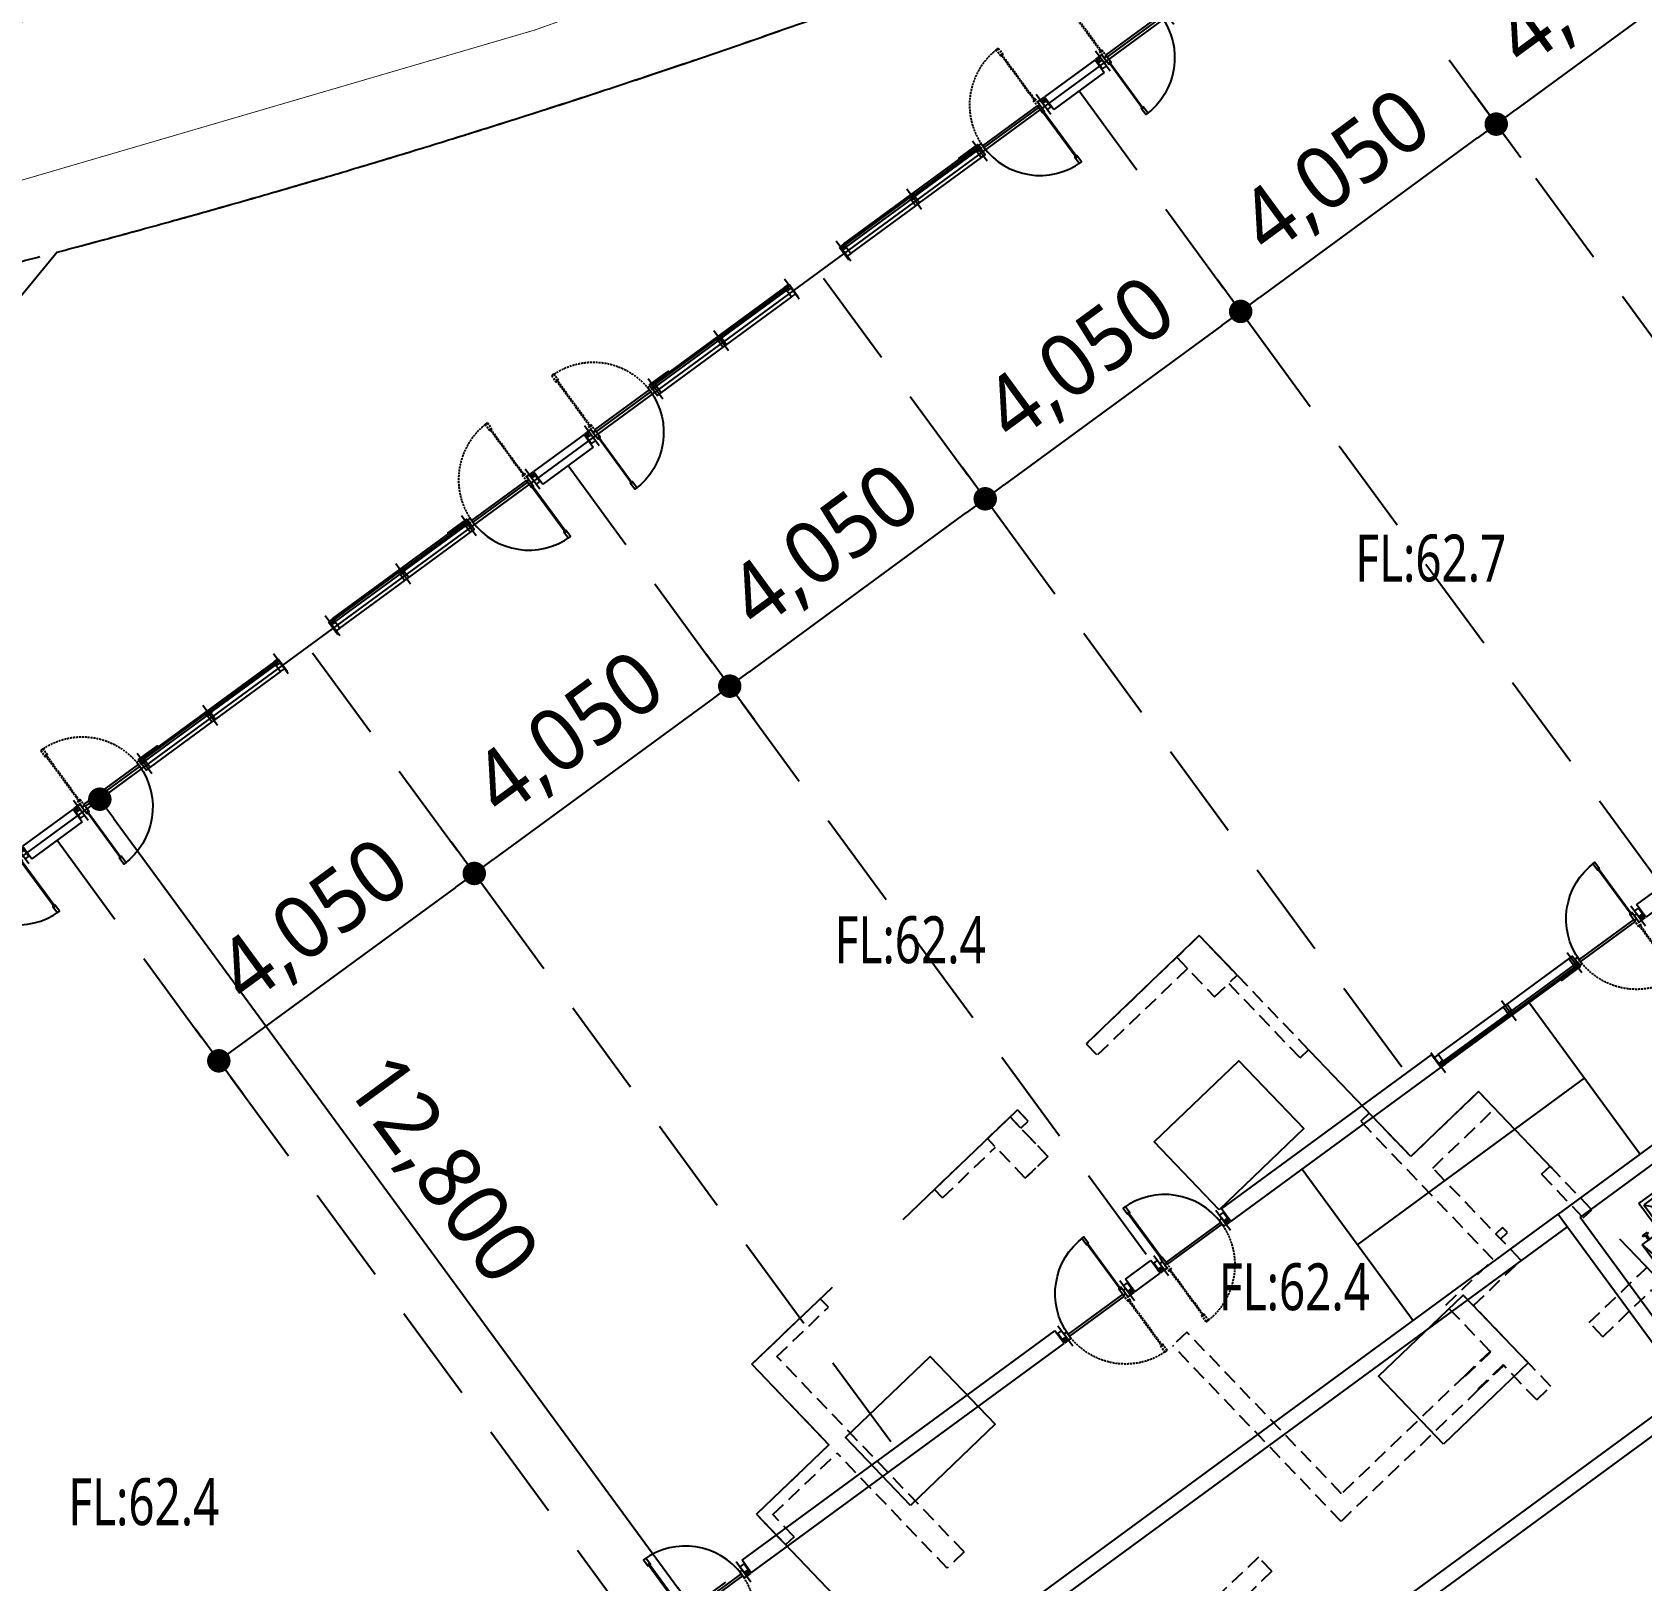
# Model space of a CAD drawing. Header units: millimetres. Extents: x 75184266 to 76346726, y -35850126 to -33679385.
# Drawn here: x 75302829 to 75323407, y -34883865 to -34864071 of the extents above; entities that cross this region are included whole.
import ezdxf
from ezdxf.xclip import XClip

# ---------------------------------------------------------------- set-up
doc = ezdxf.new("R2010")
doc.units = ezdxf.units.MM
doc.header["$LTSCALE"] = 50
doc.header["$MEASUREMENT"] = 0
doc.header["$XCLIPFRAME"] = 2
doc.header["$PDMODE"] = 1
doc.header["$PDSIZE"] = -3
for name, pattern in [('HIDDEN2', [0.1875, 0.125, -0.0625]), ('PHANTOM2', [1.25, 0.625, -0.125, 0.125, -0.125, 0.125, -0.125]), ('XR-1F-PLAN$0$CEN', [62, 60, -1, 0, -1]), ('XR-1F-PLAN$0$HIDDEN', [0.375, 0.25, -0.125]), ('XR-B1$0$XR-지하3층$0$HID1', [2.3, 1.5, -0.8]), ('XR-B1$0$XR-지하3층$0$PHANTOM2', [1.25, 0.625, -0.125, 0.125, -0.125, 0.125, -0.125]), ('XR-지하3층$0$-HID', [2.5, 1.5, -1]), ('XR-지하3층$0$ANYANG1', [11.5, 6, -1, 1, -1.5, 1, -1]), ('XR-지하3층$0$H', [1.3, 0.8, -0.5]), ('XR-지하3층$0$HID1', [2.3, 1.5, -0.8]), ('XR-지하3층$0$HIDDEN', [0.375, 0.25, -0.125]), ('XR-지하3층$0$PHANTOM2', [1.25, 0.625, -0.125, 0.125, -0.125, 0.125, -0.125])]:
    doc.linetypes.add(name, pattern=pattern)
doc.layers.get('0').update_dxf_attribs({"linetype": 'CONTINUOUS'})
doc.layers.get('Defpoints').update_dxf_attribs({"color": 51, "linetype": 'CONTINUOUS'})
for name, color, linetype in [('AA-MKXS', 3, 'CONTINUOUS'), ('XR-1F-PLAN$0$A-CEN02', 27, 'XR-1F-PLAN$0$CEN'), ('XR-1F-PLAN$0$A-DOR-FRAME', 7, 'CONTINUOUS'), ('XR-1F-PLAN$0$A-DOR-GL', 142, 'CONTINUOUS'), ('XR-1F-PLAN$0$A-DOR-HID', 9, 'XR-1F-PLAN$0$HIDDEN'), ('XR-1F-PLAN$0$A-DOR-TRACE', 8, 'CONTINUOUS'), ('XR-1F-PLAN$0$A-FRAME', 1, 'CONTINUOUS'), ('XR-1F-PLAN$0$A-HDCP7', 7, 'CONTINUOUS'), ('XR-1F-PLAN$0$A-WIN-ELE8', 8, 'CONTINUOUS'), ('XR-B1$0$00_블럭계획고', 7, 'CONTINUOUS'), ('XR-B1$0$XR-지하3층$0$-L-land1', 6, 'CONTINUOUS'), ('XR-지하3층$0$-L-land1', 6, 'CONTINUOUS'), ('XR-지하3층$0$CON', 2, 'CONTINUOUS'), ('XR-지하3층$0$DOOR', 7, 'CONTINUOUS'), ('XR-지하3층$0$ELEV', 9, 'CONTINUOUS'), ('XR-지하3층$0$HD', 7, 'CONTINUOUS'), ('XR-지하3층$0$가는선', 5, 'CONTINUOUS')]:
    doc.layers.add(name, color=color, linetype=linetype)
for name, color, linetype, plot in [('XR-B1$0$XR-지하3층$0$DEFPOINT', 142, 'CONTINUOUS', False), ('XR-지하3층$0$DEFPOINT', 142, 'CONTINUOUS', False), ('건축', 8, 'CONTINUOUS', False)]:
    doc.layers.add(name, color=color, linetype=linetype, plot=plot)
doc.styles.add('HY각헤드라인M', font='')
doc.styles.add('XR-B1$0$HY각헤드라인M', font='')
doc.styles.add('XR-지하3층$0$SIM', font='simplex.shx')
doc.styles.add('XR-지하3층$0$돋움', font='', dxfattribs={"width": 0.9})
doc.styles.add('XR-지하3층$0$맑은고딕', font='')
doc.styles.get('HY각헤드라인M').set_extended_font_data('Malgun Gothic')
doc.styles.get('XR-B1$0$HY각헤드라인M').set_extended_font_data('Malgun Gothic')
doc.styles.get('XR-지하3층$0$돋움').set_extended_font_data('Dotum')
doc.styles.get('XR-지하3층$0$맑은고딕').set_extended_font_data('Malgun Gothic')
doc.dimstyles.new('XR-지하3층$0$20110829_평면도_면적조정$0$std_style', dxfattribs={"dimscale": 400, "dimtxt": 3, "dimasz": 1, "dimexe": 1.5, "dimexo": 2, "dimgap": 1, "dimtad": 1, "dimtoh": 1, "dimdec": 0, "dimzin": 0, "dimdsep": 46, "dimtxsty": 'XR-지하3층$0$돋움', "dimblk": 'XR-지하3층$0$20110829_평면도_면적조정$0$01420DDOT01', "dimblk1": 'XR-지하3층$0$20110829_평면도_면적조정$0$01420DDOT01', "dimblk2": 'XR-지하3층$0$20110829_평면도_면적조정$0$01420DDOT01', "dimcen": 2.5, "dimdle": 8, "dimclrd": 256, "dimclre": 256, "dimclrt": 256, "dimadec": 0, "dimazin": 0, "dimtfac": 1, "dimtdec": 0, "dimtix": 1, "dimtmove": 2, "dimatfit": 3, "dimldrblk": 'XR-지하3층$0$20110829_평면도_면적조정$0$_ClosedBlank', "dimfxl": 1, "dimtolj": 1, "dimtzin": 0, "dimlwd": -1, "dimlwe": -1, "dimarcsym": 0})
doc.dimstyles.new('XR-지하3층$0$NDIM', dxfattribs={"dimtxt": 3, "dimasz": 1, "dimexe": 2, "dimexo": 5, "dimgap": 1, "dimtad": 1, "dimdec": 0, "dimrnd": 0.25, "dimdsep": 46, "dimlunit": 6, "dimtxsty": 'XR-지하3층$0$SIM', "dimblk": 'XR-지하3층$0$DIMDOT', "dimcen": 5, "dimclrd": 2, "dimclre": 2, "dimclrt": 6, "dimadec": 0, "dimazin": 0, "dimtfac": 1, "dimtdec": 0, "dimtix": 1, "dimtmove": 2, "dimatfit": 1, "dimldrblk": 'XR-지하3층$0$DIMDOT', "dimfxl": 1.5, "dimtolj": 1, "dimtzin": 0, "dimarcsym": 0})

# ---------------------------------------------------------------- blocks, each defined once
blk = doc.blocks.new('XR-지하3층$0$2P-Dr204')
at = {"color": 0}
for p, q in [((29, 50), (29, 955)), ((65, 50), (65, 956)), ((29, 50), (0, 50)), ((0, 50), (0, -50)), ((29, 14), (29, 50)), ((65, 50), (29, 50)), ((50, 14), (29, 14)), ((50, -50), (50, 14)), ((950, 14), (950, -50)), ((971, 14), (950, 14)), ((971, 14), (950, 14)), ((971, 50), (971, 14)), ((1000, 50), (971, 50)), ((1000, -50), (1000, 50)), ((50, -50), (0, -50)), ((1000, -50), (950, -50))]:
    blk.add_line(p, q, dxfattribs=at)
blk.add_arc((65, 50), 906, 0, 92.2294, dxfattribs=at)
blk = doc.blocks.new('XR-지하3층$0$A$C46F20F76')
at = {"layer": 'XR-지하3층$0$CON', "ltscale": 100}
for p, q in [((1951, -1431, 0), (-1049, -1431, 0)), ((-1049, -1431, 0), (-1049, -4431, 0)), ((-849, -1631, 0), (1751, -1631, 0)), ((-849, -1631, 0), (-849, -4231, 0)), ((1751, -1631, 0), (1751, -4231, 0)), ((-99, -4231, 0), (-849, -4231, 0)), ((-99, -4231, 0), (-849, -4231, 0)), ((-99, -4431, 0), (-99, -4231, 0)), ((1751, -4231, 0), (1101, -4231, 0)), ((1101, -4231, 0), (1101, -4431, 0)), ((-1049, -4431, 0), (-99, -4431, 0)), ((1101, -4431, 0), (1951, -4431, 0)), ((-1049, -7431, 0), (-1049, -13488, 0)), ((-1049, -7431, 0), (751, -7431, 0)), ((751, -7431, 0), (751, -7631, 0)), ((1751, -7431, 0), (1951, -7431, 0)), ((-849, -7631, 0), (-849, -13288, 0)), ((-849, -7631, 0), (751, -7631, 0)), ((-1049, -10688, 0), (-1049, -13288, 0)), ((-1049, -10688, 0), (-1049, -13288, 0)), ((-849, -13288, 0), (1751, -13288, 0)), ((-849, -13288, 0), (-849, -13288, 0)), ((-1049, -13488, 0), (1951, -13488, 0))]:
    blk.add_line(p, q, dxfattribs=at)
at = {"layer": 'XR-지하3층$0$CON'}
for p, q in [((1951, -4431, 0), (1951, -1431, 0)), ((-849, -4231, 0), (-99, -4231, 0)), ((-99, -4231, 0), (-849, -4231, 0)), ((-99, -4431, 0), (-99, -4231, 0)), ((1101, -4431, 0), (1101, -4231, 0)), ((-99, -4431, 0), (-1049, -4431, 0)), ((1751, -7431, 0), (1751, -13288, 0)), ((1951, -7431, 0), (1951, -13488, 0))]:
    blk.add_line(p, q, dxfattribs=at)
at = {"layer": 'XR-지하3층$0$ELEV', "color": 9}
for p, q in [((1, -2066, 0), (1001, -2066, 0)), ((1001, -2066, 0), (1001, -2286, 0)), ((1001, -2166, 0), (1074, -2166, 0)), ((1001, -2186, 0), (1001, -2166, 0)), ((1074, -2186, 0), (1001, -2186, 0)), ((1074, -2166, 0), (1074, -2136, 0)), ((1074, -2136, 0), (1089, -2136, 0)), ((1074, -2216, 0), (1074, -2186, 0)), ((1089, -2216, 0), (1074, -2216, 0)), ((1089, -2136, 0), (1089, -2216, 0)), ((-449, -4046, 0), (-449, -2346, 0)), ((-449, -2346, 0), (1451, -2346, 0)), ((1401, -2386, 0), (-399, -2386, 0)), ((-399, -2386, 0), (-399, -3986, 0)), ((1001, -2286, 0), (1, -2286, 0)), ((1401, -3986, 0), (1401, -2386, 0)), ((1451, -2346, 0), (1451, -4046, 0)), ((1480, -3051, 0), (1554, -3051, 0)), ((1480, -3071, 0), (1480, -3051, 0)), ((1554, -3071, 0), (1480, -3071, 0)), ((1554, -3051, 0), (1554, -3021, 0)), ((1554, -3021, 0), (1569, -3021, 0)), ((1554, -3101, 0), (1554, -3071, 0)), ((1569, -3021, 0), (1569, -3101, 0)), ((1569, -3101, 0), (1554, -3101, 0)), ((-399, -3986, 0), (51, -3986, 0)), ((51, -4046, 0), (21, -4046, 0)), ((36, -4086, 0), (36, -4051, 0)), ((36, -4051, 0), (966, -4051, 0)), ((966, -4086, 0), (36, -4086, 0)), ((51, -3986, 0), (51, -4046, 0)), ((951, -4046, 0), (951, -3986, 0)), ((951, -3986, 0), (1401, -3986, 0)), ((981, -4046, 0), (951, -4046, 0)), ((966, -4051, 0), (966, -4086, 0)), ((1451, -4046, 0), (1551, -4046, 0)), ((1551, -4046, 0), (1551, -4116, 0)), ((401, -4116, 0), (-549, -4116, 0)), ((401, -4141, 0), (-549, -4141, 0)), ((-549, -4196, 0), (-24, -4196, 0)), ((-19, -4196, 0), (51, -4196, 0)), ((-19, -4196, 0), (-19, -4236, 0)), ((36, -4186, 0), (36, -4151, 0)), ((36, -4151, 0), (966, -4151, 0)), ((966, -4186, 0), (36, -4186, 0)), ((1551, -4116, 0), (401, -4116, 0)), ((1551, -4141, 0), (401, -4141, 0)), ((1021, -4196, 0), (951, -4196, 0)), ((966, -4151, 0), (966, -4186, 0)), ((1021, -4196, 0), (1021, -4236, 0)), ((1026, -4196, 0), (1551, -4196, 0)), ((1101, -4236, 0), (1026, -4196, 0)), ((1551, -4196, 0), (1551, -4141, 0))]:
    blk.add_line(p, q, dxfattribs=at)
at = {"layer": 'XR-지하3층$0$ELEV', "color": 9, "elevation": 0}
blk.add_lwpolyline([(1026, -4196), (1551, -4196), (1551, -4141), (-549, -4141), (-549, -4196), (-24, -4196), (-99, -4236)], dxfattribs=at)
at = {"layer": 'XR-지하3층$0$HD', "ltscale": 10}
for p, q in [((336, -9244, 0), (-849, -9244, 0)), ((-256, -9244, 0), (-256, -12299, 0)), ((336, -9244, 0), (336, -11674, 0)), ((406, -11674, 0), (406, -9244, 0)), ((436, -9244, 0), (406, -9244, 0)), ((436, -9244, 0), (436, -11674, 0)), ((436, -9244, 0), (466, -9244, 0)), ((466, -9244, 0), (466, -11674, 0)), ((466, -9244, 0), (496, -9244, 0)), ((496, -11674, 0), (496, -9244, 0)), ((566, -9244, 0), (566, -11674, 0)), ((1751, -9244, 0), (566, -9244, 0)), ((1159, -9244, 0), (1159, -10594, 0)), ((-849, -9514, 0), (336, -9514, 0)), ((406, -9514, 0), (436, -9514, 0)), ((466, -9514, 0), (496, -9514, 0)), ((1751, -9514, 0), (566, -9514, 0)), ((-849, -9784, 0), (336, -9784, 0)), ((406, -9784, 0), (436, -9784, 0)), ((466, -9784, 0), (496, -9784, 0)), ((1751, -9784, 0), (566, -9784, 0)), ((-849, -10054, 0), (336, -10054, 0)), ((406, -10054, 0), (436, -10054, 0)), ((466, -10054, 0), (496, -10054, 0)), ((1751, -10054, 0), (566, -10054, 0)), ((-849, -10324, 0), (336, -10324, 0)), ((406, -10324, 0), (436, -10324, 0)), ((466, -10324, 0), (496, -10324, 0)), ((1751, -10324, 0), (566, -10324, 0)), ((-849, -10594, 0), (336, -10594, 0)), ((406, -10594, 0), (436, -10594, 0)), ((466, -10594, 0), (496, -10594, 0)), ((1751, -10594, 0), (566, -10594, 0)), ((-849, -10864, 0), (336, -10864, 0)), ((406, -10864, 0), (436, -10864, 0)), ((466, -10864, 0), (496, -10864, 0)), ((1751, -10864, 0), (566, -10864, 0)), ((-849, -11134, 0), (336, -11134, 0)), ((406, -11134, 0), (436, -11134, 0)), ((466, -11134, 0), (496, -11134, 0)), ((1751, -11134, 0), (566, -11134, 0)), ((1159, -11134, 0), (1159, -12299, 0)), ((-849, -11404, 0), (336, -11404, 0)), ((406, -11404, 0), (436, -11404, 0)), ((466, -11404, 0), (496, -11404, 0)), ((1751, -11404, 0), (566, -11404, 0)), ((-849, -11674, 0), (336, -11674, 0)), ((406, -11674, 0), (436, -11674, 0)), ((436, -11674, 0), (466, -11674, 0)), ((466, -11674, 0), (496, -11674, 0)), ((1751, -11674, 0), (566, -11674, 0)), ((-256, -12299, 0), (1159, -12299, 0))]:
    blk.add_line(p, q, dxfattribs=at)
at = {"layer": 'XR-지하3층$0$HD', "ltscale": 10, "elevation": 0}
blk.add_lwpolyline([(2101, -11255), (1208, -10883), (1163, -10935), (1154, -10794), (1109, -10845), (217, -10453)], dxfattribs=at)
for points in [[(1279, -10526), (1159, -10594), (1039, -10526), (1056, -10496), (1159, -10555), (1262, -10496)], [(1279, -11203), (1159, -11134), (1039, -11203), (1056, -11233), (1159, -11174), (1262, -11233)]]:
    blk.add_lwpolyline(points, close=True, dxfattribs=at)
at = {"layer": 'XR-지하3층$0$HD', "ltscale": 10}
for centre in [(-256, -9244, 0), (-256, -9244, 0), (1159, -9244, 0), (1159, -9244, 0)]:
    blk.add_circle(centre, 30, dxfattribs=at)
for centre, radius, start, end in [((451, -9244, 0), 115, 0.0001, 180.0001), ((451, -9244, 0), 45, 0.0001, 180.0001), ((451, -11674, 0), 115, 180.0001, 0.0001), ((451, -11674, 0), 45, 180.0001, 0.0001)]:
    blk.add_arc(centre, radius, start, end, dxfattribs=at)
at = {"layer": 'XR-지하3층$0$가는선', "ltscale": 5}
for p, q in [((1001, -2066, 0), (1, -2286, 0)), ((1, -2066, 0), (1001, -2286, 0)), ((1401, -2386, 0), (-399, -3986, 0)), ((-399, -2386, 0), (1401, -3986, 0))]:
    blk.add_line(p, q, dxfattribs=at)
at = {"layer": 'XR-지하3층$0$DOOR', "rotation": 180.0001595667696}
blk.add_blockref('XR-지하3층$0$2P-Dr204', (1751, -7481, 0), dxfattribs=at)
blk = doc.blocks.new('XR-지하3층$0$_Dot')
at = {"color": 0, "lineweight": -2}
blk.add_line((-0.5, 0), (-1, 0), dxfattribs=at)
at = {"color": 0, "const_width": 0.5}
blk.add_lwpolyline([(-0.25, 0, 1), (0.25, 0, 1)], format="xyb", close=True, dxfattribs=at)
blk = doc.blocks.new('*D134')
at = {"layer": 'Defpoints', "color": 0, "ltscale": 0.01, "transparency": 16777216}
for p in [(75304285, -34873442), (75311853, -34883765), (75311262, -34884198)]:
    blk.add_point(p, dxfattribs=at)
at = {"layer": '건축', "color": 0, "linetype": 'ByBlock', "lineweight": -2, "ltscale": 0.01}
blk.add_line((75304123, -34873561), (75303291, -34874171), dxfattribs=at)
at = {"layer": '건축', "color": 0, "lineweight": -2, "ltscale": 0.01}
for p, q in [((75303871, -34874117), (75311085, -34883956)), ((75311692, -34883883), (75310859, -34884494))]:
    blk.add_line(p, q, dxfattribs=at)
at = {"layer": '건축', "color": 0, "lineweight": -2, "ltscale": 0.01, "xscale": 300, "yscale": 300, "zscale": 300}
for p, rotation in [((75303694, -34873875), 126.2469333540815), ((75311262, -34884198), 306.2469333540815)]:
    blk.add_blockref('XR-지하3층$0$_Dot', p, dxfattribs=dict(at, rotation=rotation))
at = {"layer": '건축', "color": 6, "ltscale": 0.01, "insert": (75308029, -34878633), "char_height": 800, "attachment_point": 5, "rotation": 306.2469, "style": 'XR-지하3층$0$맑은고딕'}
blk.add_mtext('\\A1;12,800', dxfattribs=at)
blk = doc.blocks.new('XR-지하3층$0$DIMDOT')
blk.add_line((-2, 0), (2, 0))
at = {"color": 3}
for radius in [0.6, 0.28]:
    blk.add_circle((0, 0), radius, dxfattribs=at)
blk = doc.blocks.new('*D176')
at = {"layer": 'Defpoints', "color": 0, "ltscale": 0.01, "transparency": 16777216}
for p in [(75325245, -34863442), (75321546, -34865246), (75321979, -34865836)]:
    blk.add_point(p, dxfattribs=at)
at = {"layer": '건축', "color": 0, "linetype": 'ByBlock', "lineweight": -2, "ltscale": 0.01}
blk.add_line((75325127, -34863281), (75324516, -34862448), dxfattribs=at)
at = {"layer": '건축', "color": 0, "lineweight": -2, "ltscale": 0.01}
for p, q in [((75324570, -34863029), (75321788, -34865068)), ((75321860, -34865675), (75321250, -34864843))]:
    blk.add_line(p, q, dxfattribs=at)
at = {"layer": '건축', "color": 0, "lineweight": -2, "ltscale": 0.01, "xscale": 300, "yscale": 300, "zscale": 300}
for p, rotation in [((75324812, -34862851), 36.24693369294636), ((75321546, -34865246), 216.2469336929464)]:
    blk.add_blockref('XR-지하3층$0$_Dot', p, dxfattribs=dict(at, rotation=rotation))
at = {"layer": '건축', "color": 6, "ltscale": 0.01, "insert": (75322776, -34863500), "char_height": 800, "attachment_point": 5, "rotation": 36.2469, "style": 'XR-지하3층$0$맑은고딕'}
blk.add_mtext('\\A1;4,050', dxfattribs=at)
blk = doc.blocks.new('*D177')
at = {"layer": 'Defpoints', "color": 0, "ltscale": 0.01, "transparency": 16777216}
for p in [(75321979, -34865836), (75318279, -34867640), (75318712, -34868231)]:
    blk.add_point(p, dxfattribs=at)
at = {"layer": '건축', "color": 0, "linetype": 'ByBlock', "lineweight": -2, "ltscale": 0.01}
blk.add_line((75321860, -34865675), (75321250, -34864843), dxfattribs=at)
at = {"layer": '건축', "color": 0, "lineweight": -2, "ltscale": 0.01}
for p, q in [((75321304, -34865423), (75318521, -34867463)), ((75318594, -34868070), (75317984, -34867237))]:
    blk.add_line(p, q, dxfattribs=at)
at = {"layer": '건축', "color": 0, "lineweight": -2, "ltscale": 0.01, "xscale": 300, "yscale": 300, "zscale": 300}
for p, rotation in [((75321546, -34865246), 36.24693369294636), ((75318279, -34867640), 216.2469336929464)]:
    blk.add_blockref('XR-지하3층$0$_Dot', p, dxfattribs=dict(at, rotation=rotation))
at = {"layer": '건축', "color": 6, "ltscale": 0.01, "insert": (75319510, -34865894), "char_height": 800, "attachment_point": 5, "rotation": 36.2469, "style": 'XR-지하3층$0$맑은고딕'}
blk.add_mtext('\\A1;4,050', dxfattribs=at)
blk = doc.blocks.new('*D178')
at = {"layer": 'Defpoints', "color": 0, "ltscale": 0.01, "transparency": 16777216}
for p in [(75318712, -34868231), (75315013, -34870035), (75315446, -34870626)]:
    blk.add_point(p, dxfattribs=at)
at = {"layer": '건축', "color": 0, "linetype": 'ByBlock', "lineweight": -2, "ltscale": 0.01}
blk.add_line((75318594, -34868070), (75317984, -34867237), dxfattribs=at)
at = {"layer": '건축', "color": 0, "lineweight": -2, "ltscale": 0.01}
for p, q in [((75318037, -34867818), (75315255, -34869858)), ((75315328, -34870464), (75314718, -34869632))]:
    blk.add_line(p, q, dxfattribs=at)
at = {"layer": '건축', "color": 0, "lineweight": -2, "ltscale": 0.01, "xscale": 300, "yscale": 300, "zscale": 300}
for p, rotation in [((75318279, -34867640), 36.24693369294636), ((75315013, -34870035), 216.2469336929464)]:
    blk.add_blockref('XR-지하3층$0$_Dot', p, dxfattribs=dict(at, rotation=rotation))
at = {"layer": '건축', "color": 6, "ltscale": 0.01, "insert": (75316244, -34868289), "char_height": 800, "attachment_point": 5, "rotation": 36.2469, "style": 'XR-지하3층$0$맑은고딕'}
blk.add_mtext('\\A1;4,050', dxfattribs=at)
blk = doc.blocks.new('*D179')
at = {"layer": 'Defpoints', "color": 0, "ltscale": 0.01, "transparency": 16777216}
for p in [(75315446, -34870626), (75311747, -34872430), (75312180, -34873020)]:
    blk.add_point(p, dxfattribs=at)
at = {"layer": '건축', "color": 0, "linetype": 'ByBlock', "lineweight": -2, "ltscale": 0.01}
blk.add_line((75315328, -34870464), (75314718, -34869632), dxfattribs=at)
at = {"layer": '건축', "color": 0, "lineweight": -2, "ltscale": 0.01}
for p, q in [((75314771, -34870212), (75311989, -34872252)), ((75312062, -34872859), (75311451, -34872026))]:
    blk.add_line(p, q, dxfattribs=at)
at = {"layer": '건축', "color": 0, "lineweight": -2, "ltscale": 0.01, "xscale": 300, "yscale": 300, "zscale": 300}
for p, rotation in [((75315013, -34870035), 36.24693369294636), ((75311747, -34872430), 216.2469336929464)]:
    blk.add_blockref('XR-지하3층$0$_Dot', p, dxfattribs=dict(at, rotation=rotation))
at = {"layer": '건축', "color": 6, "ltscale": 0.01, "insert": (75312978, -34870684), "char_height": 800, "attachment_point": 5, "rotation": 36.2469, "style": 'XR-지하3층$0$맑은고딕'}
blk.add_mtext('\\A1;4,050', dxfattribs=at)
blk = doc.blocks.new('*D180')
at = {"layer": 'Defpoints', "color": 0, "ltscale": 0.01, "transparency": 16777216}
for p in [(75312180, -34873020), (75308481, -34874824), (75308914, -34875415)]:
    blk.add_point(p, dxfattribs=at)
at = {"layer": '건축', "color": 0, "linetype": 'ByBlock', "lineweight": -2, "ltscale": 0.01}
blk.add_line((75312062, -34872859), (75311451, -34872026), dxfattribs=at)
at = {"layer": '건축', "color": 0, "lineweight": -2, "ltscale": 0.01}
for p, q in [((75311505, -34872607), (75308723, -34874647)), ((75308796, -34875254), (75308185, -34874421))]:
    blk.add_line(p, q, dxfattribs=at)
at = {"layer": '건축', "color": 0, "lineweight": -2, "ltscale": 0.01, "xscale": 300, "yscale": 300, "zscale": 300}
for p, rotation in [((75311747, -34872430), 36.24693369294636), ((75308481, -34874824), 216.2469336929464)]:
    blk.add_blockref('XR-지하3층$0$_Dot', p, dxfattribs=dict(at, rotation=rotation))
at = {"layer": '건축', "color": 6, "ltscale": 0.01, "insert": (75309712, -34873078), "char_height": 800, "attachment_point": 5, "rotation": 36.2469, "style": 'XR-지하3층$0$맑은고딕'}
blk.add_mtext('\\A1;4,050', dxfattribs=at)
blk = doc.blocks.new('*D181')
at = {"layer": 'Defpoints', "color": 0, "ltscale": 0.01, "transparency": 16777216}
for p in [(75308914, -34875415), (75305215, -34877219), (75305648, -34877810)]:
    blk.add_point(p, dxfattribs=at)
at = {"layer": '건축', "color": 0, "linetype": 'ByBlock', "lineweight": -2, "ltscale": 0.01}
blk.add_line((75308796, -34875254), (75308185, -34874421), dxfattribs=at)
at = {"layer": '건축', "color": 0, "lineweight": -2, "ltscale": 0.01}
for p, q in [((75308239, -34875002), (75305456, -34877042)), ((75305529, -34877648), (75304919, -34876816))]:
    blk.add_line(p, q, dxfattribs=at)
at = {"layer": '건축', "color": 0, "lineweight": -2, "ltscale": 0.01, "xscale": 300, "yscale": 300, "zscale": 300}
for p, rotation in [((75308481, -34874824), 36.24693369294636), ((75305215, -34877219), 216.2469336929464)]:
    blk.add_blockref('XR-지하3층$0$_Dot', p, dxfattribs=dict(at, rotation=rotation))
at = {"layer": '건축', "color": 6, "ltscale": 0.01, "insert": (75306445, -34875473), "char_height": 800, "attachment_point": 5, "rotation": 36.2469, "style": 'XR-지하3층$0$맑은고딕'}
blk.add_mtext('\\A1;4,050', dxfattribs=at)
blk = doc.blocks.new('XR-1F-PLAN$0$A$C10B20476')
at = {"layer": 'Defpoints'}
for p, q in [((134, 35), (110, 35)), ((110, 35), (110, 0)), ((134, 35), (134, 0))]:
    blk.add_line(p, q, dxfattribs=at)
at = {"layer": 'XR-1F-PLAN$0$A-CEN02', "linetype": 'Continuous'}
blk.add_line((318, 80), (0, 80), dxfattribs=at)
at = {"layer": 'XR-1F-PLAN$0$A-FRAME'}
for p, q in [((144, 80), (110, 80)), ((110, 56), (144, 56)), ((110, 43), (144, 43)), ((144, 20), (134, 20))]:
    blk.add_line(p, q, dxfattribs=at)
for points in [[(88, 20), (88, 80)], [(110, 35), (110, 80)], [(122, 48), (144, 48), (144, 20), (238, 20), (238, 80), (144, 80), (144, 51), (122, 51), (122, 48)]]:
    blk.add_lwpolyline(points, dxfattribs=at)
blk = doc.blocks.new('XR-1F-PLAN$0$A$C491451C1')
at = {"layer": 'Defpoints'}
for p, q in [((15, 208), (-20, 208)), ((15, 184), (15, 208)), ((45, 208), (45, 184)), ((45, 208), (80, 208)), ((15, 184), (-20, 184)), ((45, 184), (80, 184))]:
    blk.add_line(p, q, dxfattribs=at)
at = {"layer": 'XR-1F-PLAN$0$A-CEN02', "linetype": 'Continuous'}
blk.add_line((30, 0), (30, 318), dxfattribs=at)
at = {"layer": 'XR-1F-PLAN$0$A-FRAME'}
for p, q in [((24, 208), (24, 174)), ((37, 208), (37, 174)), ((0, 174), (0, 184)), ((60, 174), (60, 184))]:
    blk.add_line(p, q, dxfattribs=at)
for points in [[(0, 230), (60, 230)], [(15, 208), (45, 208)], [(29, 196), (29, 174), (0, 174), (0, 80), (60, 80), (60, 174), (32, 174), (32, 196), (29, 196)]]:
    blk.add_lwpolyline(points, dxfattribs=at)
blk = doc.blocks.new('XR-1F-PLAN$0$A$C7F517DA1')
at = {"layer": 'XR-1F-PLAN$0$A-DOR-FRAME', "ltscale": 0.5, "elevation": 0}
for points in [[(50, 1675), (60, 1675), (60, 1690), (75, 1690), (75, 1675), (85, 1675), (85, 1775), (50, 1775)], [(50, 925), (10, 925), (10, 825), (50, 825)], [(990, 925), (950, 925), (950, 825), (990, 825)]]:
    blk.add_lwpolyline(points, close=True, dxfattribs=at)
blk.add_lwpolyline([(50, 875), (50, 975), (60, 975), (60, 960), (75, 960), (75, 975), (85, 975), (85, 875), (50, 875)], dxfattribs=at)
at = {"layer": 'XR-1F-PLAN$0$A-DOR-GL', "elevation": 0}
blk.add_lwpolyline([(62, 962), (72, 962), (72, 1687), (62, 1687)], close=True, dxfattribs=at)
at = {"layer": 'XR-1F-PLAN$0$A-DOR-HID', "ltscale": 2, "elevation": 0}
blk.add_lwpolyline([(50, 875), (50, 775), (60, 775), (60, 790), (75, 790), (75, 775), (85, 775), (85, 875), (50, 875)], dxfattribs=at)
for points in [[(62, 788), (72, 788), (72, 63), (62, 63)], [(50, 75), (60, 75), (60, 60), (75, 60), (75, 75), (85, 75), (85, -25), (50, -25)]]:
    blk.add_lwpolyline(points, close=True, dxfattribs=at)
at = {"layer": 'XR-1F-PLAN$0$A-DOR-HID', "ltscale": 2}
blk.add_arc((50, 875, 0), 900, 270, 0, dxfattribs=at)
at = {"layer": 'XR-1F-PLAN$0$A-DOR-TRACE'}
blk.add_arc((50, 875, 0), 900, 0, 90, dxfattribs=at)
at = {"layer": 'XR-1F-PLAN$0$A-WIN-ELE8'}
for p, q in [((85, 890, 0), (950, 890, 0)), ((85, 860, 0), (950, 860, 0))]:
    blk.add_line(p, q, dxfattribs=at)
blk = doc.blocks.new('Showwindow-8.1')
at = {"layer": 'AA-MKXS', "ltscale": 0.5}
for p, q in [((-3650, -150, 0), (-3650, 50, 0)), ((-400, -150), (-400, 50)), ((-400, 50), (400, 50, 0)), ((400, -150, 0), (400, 50, 0)), ((3650, -150, 0), (3650, 50, 0)), ((-410, -150, 0), (-410, -128, 0)), ((-400, -150), (400, -150, 0))]:
    blk.add_line(p, q, dxfattribs=at)
at = {"layer": 'XR-1F-PLAN$0$A-DOR-GL'}
for points in [[(-3595, -104), (-3595, -128), (-2535, -128), (-2535, -104)], [(-1495, -104), (-1495, -128), (-2505, -128), (-2505, -104)], [(1495, -104), (1495, -128), (2505, -128), (2505, -104)], [(3595, -104), (3595, -128), (2535, -128), (2535, -104)]]:
    blk.add_lwpolyline(points, close=True, dxfattribs=at)
at = {"layer": 'XR-1F-PLAN$0$A-FRAME'}
for p, q in [((-3640, -150, 0), (-3640, -128, 0)), ((-3580, -150, 0), (-3580, -128, 0)), ((-2550, -150, 0), (-2550, -128, 0)), ((-2490, -150, 0), (-2490, -128, 0)), ((-470, -150, 0), (-470, -128, 0)), ((410, -150, 0), (410, -128, 0)), ((470, -150, 0), (470, -128, 0)), ((2490, -150, 0), (2490, -128, 0)), ((2550, -150, 0), (2550, -128, 0)), ((3580, -150, 0), (3580, -128, 0)), ((3640, -150, 0), (3640, -128, 0))]:
    blk.add_line(p, q, dxfattribs=at)
at = {"layer": 'XR-1F-PLAN$0$A-HDCP7'}
for points in [[(-1750, -150), (-1450, -150), (-1450, -165), (-1750, -165)], [(1750, -150), (1450, -150), (1450, -165), (1750, -165)]]:
    blk.add_lwpolyline(points, close=True, dxfattribs=at)
at = {"layer": 'XR-1F-PLAN$0$A-WIN-ELE8'}
for p, q in [((-3580, 0, 0), (-2550, 0)), ((-3580, -150, 0), (-1510, -150)), ((-2490, 0), (-1510, 0)), ((2490, 0), (1510, 0)), ((3580, -150, 0), (1510, -150)), ((3580, 0, 0), (2550, 0))]:
    blk.add_line(p, q, dxfattribs=at)
at = {"layer": 'XR-1F-PLAN$0$A-DOR-FRAME', "ltscale": 600, "extrusion": (0, 0, -1), "zscale": -1}
blk.add_blockref('XR-1F-PLAN$0$A$C7F517DA1', (460, -975, 0), dxfattribs=at)
at = {"layer": 'XR-1F-PLAN$0$A-DOR-FRAME', "ltscale": 600, "extrusion": (0, 0, -1), "xscale": -1, "zscale": -1}
blk.add_blockref('XR-1F-PLAN$0$A$C7F517DA1', (-460, -975, 0), dxfattribs=at)
at = {"layer": 'XR-1F-PLAN$0$A-FRAME', "rotation": 90}
blk.add_blockref('XR-1F-PLAN$0$A$C10B20476', (-3560, -238, 0), dxfattribs=at)
at = {"layer": 'XR-1F-PLAN$0$A-FRAME', "ltscale": 0.5, "extrusion": (0, 0, -1), "zscale": -1, "rotation": 180}
for p in [(2550, 80), (1510, 80)]:
    blk.add_blockref('XR-1F-PLAN$0$A$C491451C1', p, dxfattribs=at)
at = {"layer": 'XR-1F-PLAN$0$A-FRAME', "extrusion": (0, 0, -1), "xscale": -1, "zscale": -1, "rotation": 270}
blk.add_blockref('XR-1F-PLAN$0$A$C10B20476', (390, -238), dxfattribs=at)
at = {"layer": 'XR-1F-PLAN$0$A-FRAME', "extrusion": (0, 0, -1), "zscale": -1, "rotation": 90}
blk.add_blockref('XR-1F-PLAN$0$A$C10B20476', (-390, -238), dxfattribs=at)
at = {"layer": 'XR-1F-PLAN$0$A-FRAME', "ltscale": 0.5, "extrusion": (0, 0, -1), "xscale": -1, "zscale": -1, "rotation": 180}
for p in [(-1510, 80), (-2550, 80)]:
    blk.add_blockref('XR-1F-PLAN$0$A$C491451C1', p, dxfattribs=at)
at = {"layer": 'XR-1F-PLAN$0$A-FRAME', "xscale": -1, "rotation": 270}
blk.add_blockref('XR-1F-PLAN$0$A$C10B20476', (3560, -238, 0), dxfattribs=at)
blk = doc.blocks.new('A$C23DD746A')
at = {"layer": 'AA-MKXS', "ltscale": 0.5}
for p, q in [((10, 950, 0), (10, 750, 0)), ((20, 950), (20, 928)), ((1084, 950), (1084, 928)), ((1130, 950, 0), (1130, 750, 0))]:
    blk.add_line(p, q, dxfattribs=at)
at = {"layer": 'XR-1F-PLAN$0$A-FRAME'}
for p, q in [((80, 950), (80, 928)), ((1024, 950), (1024, 928))]:
    blk.add_line(p, q, dxfattribs=at)
at = {"layer": 'XR-1F-PLAN$0$A-DOR-FRAME', "ltscale": 600, "extrusion": (0, 0, -1), "zscale": -1, "rotation": 180}
blk.add_blockref('XR-1F-PLAN$0$A$C7F517DA1', (-70, 1775, 0), dxfattribs=at)
at = {"layer": 'XR-1F-PLAN$0$A-FRAME', "extrusion": (0, 0, -1), "xscale": -1, "zscale": -1, "rotation": 90}
blk.add_blockref('XR-1F-PLAN$0$A$C10B20476', (0, 1038, 0), dxfattribs=at)
at = {"layer": 'XR-1F-PLAN$0$A-FRAME', "extrusion": (0, 0, -1), "zscale": -1, "rotation": 270}
blk.add_blockref('XR-1F-PLAN$0$A$C10B20476', (-1140, 1038, 0), dxfattribs=at)
blk = doc.blocks.new('XR-지하3층$0$20110829_평면도_면적조정$0$01420DDOT01')
blk.add_line((-1.5, 0), (1.5, 0))
at = {"const_width": 0.5}
blk.add_lwpolyline([(-0.25, 0, 1), (0.25, 0, 1)], format="xyb", close=True, dxfattribs=at)
blk = doc.blocks.new('*D194')
at = {"layer": 'Defpoints', "color": 0, "transparency": 16777216}
for p in [(75346480, -34817058), (75352389, -34825118, 0), (75283594, -34875554, 0)]:
    blk.add_point(p, dxfattribs=at)
at = {"layer": '건축'}
for p, q in [((75351916, -34824473), (75346125, -34816574)), ((75278008, -34867258), (75346157, -34817295)), ((75283121, -34874909), (75277331, -34867011))]:
    blk.add_line(p, q, dxfattribs=at)
at = {"layer": '건축', "xscale": 400, "yscale": 400, "zscale": 400}
for p, rotation in [((75346480, -34817058), 36.24693456144445), ((75277686, -34867495), 216.2469345614445)]:
    blk.add_blockref('XR-지하3층$0$20110829_평면도_면적조정$0$01420DDOT01', p, dxfattribs=dict(at, rotation=rotation))
at = {"layer": '건축', "insert": (75311313, -34841227), "char_height": 1800, "attachment_point": 5, "rotation": 36.2469, "style": 'XR-지하3층$0$돋움'}
blk.add_mtext('\\A1;85302', dxfattribs=at)
blk = doc.blocks.new('XR-지하3층$0$20110829_평면도_면적조정$0$_ClosedBlank')
at = {"color": 0, "linetype": 'ByBlock', "lineweight": -2}
for p, q in [((-1, 0.167), (0, 0)), ((-1, 0.167), (-1, -0.167)), ((0, 0), (-1, -0.167))]:
    blk.add_line(p, q, dxfattribs=at)
blk = doc.blocks.new('11111111')
at = {"layer": 'XR-B1$0$XR-지하3층$0$-L-land1', "color": 1, "linetype": 'XR-B1$0$XR-지하3층$0$PHANTOM2', "ltscale": 200, "true_color": 0xfb0404}
blk.add_lwpolyline([(77063562, -34333155), (77066587, -34318155), (77066649, -34281009), (77069707, -34246009), (77069739, -34226894), (76980173, -34220244), (76854435, -34210909, -0.115118), (76806437, -34235824), (76800088, -34243550), (76796571, -34369510), (76803542, -34376679), (76934489, -34376677), (76959481, -34372677), (76989487, -34372677), (77004494, -34373677), (77052897, -34373675), (77063512, -34363078)], format="xyb", close=True, dxfattribs=at)
at = {"layer": 'XR-B1$0$XR-지하3층$0$DEFPOINT', "linetype": 'XR-B1$0$XR-지하3층$0$HID1', "ltscale": 50}
blk.add_lwpolyline([(77060562, -34332853), (77063587, -34317853), (77063649, -34280876), (77066707, -34245876), (77066734, -34229679), (76979951, -34223236), (76855438, -34213992, -0.110486), (76808135, -34238483), (76803058, -34244661), (76799605, -34368327), (76804810, -34373679), (76934251, -34373677), (76959243, -34369677), (76989587, -34369677), (77004594, -34370677), (77051655, -34370675), (77060514, -34361831)], format="xyb", close=True, dxfattribs=at)
at = {"layer": 'XR-B1$0$00_블럭계획고', "color": 3, "style": 'XR-B1$0$HY각헤드라인M', "width": 0.75}
for s, p in [('FL:62.7', (76824731, -34242693)), ('FL:62.4', (76818076, -34247572)), ('FL:62.4', (76822987, -34252008)), ('FL:62.4', (76808278, -34254756))]:
    blk.add_text(s, height=600, rotation=0, dxfattribs=at).set_placement(p)
blk = doc.blocks.new('XR-지하3층$0$A$C723B38EE')
at = {"layer": 'XR-지하3층$0$-L-land1', "color": 1, "linetype": 'XR-지하3층$0$PHANTOM2', "ltscale": 200, "true_color": 0xfb0404}
blk.add_lwpolyline([(442.7, 226.202), (445.725, 241.203), (445.787, 278.348), (448.845, 313.348), (448.877, 332.464), (359.311, 339.113), (233.573, 348.448, -0.115118), (185.575, 323.534), (179.226, 315.808), (175.709, 189.847), (182.68, 182.678), (313.627, 182.68), (338.619, 186.68), (368.625, 186.68), (383.632, 185.681), (432.034, 185.682), (442.65, 196.28)], format="xyb", close=True, dxfattribs=at)
at = {"layer": 'XR-지하3층$0$DEFPOINT', "linetype": 'XR-지하3층$0$HID1', "ltscale": 50}
blk.add_lwpolyline([(439.7, 226.504), (442.725, 241.504), (442.787, 278.481), (445.845, 313.481), (445.872, 329.678), (359.089, 336.121), (234.575, 345.365, -0.110486), (187.273, 320.874), (182.196, 314.697), (178.743, 191.031), (183.947, 185.678), (313.388, 185.68), (338.38, 189.68), (368.725, 189.68), (383.732, 188.681), (430.793, 188.682), (439.652, 197.526)], format="xyb", close=True, dxfattribs=at)
blk = doc.blocks.new('XR-지하3층$0$기둥 0620')
at = {"layer": 'XR-지하3층$0$CON', "ltscale": 0.5}
blk.add_lwpolyline([(-600, 0), (600, 0), (600, 1500), (-600, 1500)], close=True, dxfattribs=at)

msp = doc.modelspace()

# ---------------------------------------------------------------- linework, layer by layer
at = {"layer": '건축', "ltscale": 0.5}
for p, q in [((75298084.5, -34877988), (75319742.3, -34862109.6)), ((75313683.4, -34888995.1, 0), (75323992.5, -34881437, 0)), ((75313683.4, -34889243.1, 0), (75324110.8, -34881598.3, 0))]:
    msp.add_line(p, q, dxfattribs=at)
at = {"layer": '건축', "linetype": 'XR-지하3층$0$HIDDEN', "ltscale": 100}
for p, q in [((75319833.6, -34862910.6), (75326928.8, -34872588.4)), ((75316212.7, -34864821.4), (75323662.6, -34874983)), ((75312946.4, -34867216), (75320396.4, -34877377.6)), ((75309680.2, -34869610.6), (75317130.2, -34879772.3)), ((75306414, -34872005.3), (75313863.9, -34882166.9)), ((75303147.7, -34874399.9), (75310884, -34884952))]:
    msp.add_line(p, q, dxfattribs=at)
at = {"layer": '건축', "linetype": 'HIDDEN2', "ltscale": 30}
for p, q in [((75317749.8, -34875619.1, 0), (75316305.4, -34877002.5, 0)), ((75319147, -34877077.9, 0), (75317749.8, -34875619.1, 0)), ((75317599.3, -34876040.2, 0), (75316443.8, -34877146.9, 0)), ((75319038.7, -34877181.7, 0), (75318125.7, -34876228.4, 0)), ((75316305.4, -34877002.5, 0), (75316443.8, -34877146.9, 0)), ((75319038.7, -34877181.7, 0), (75319147, -34877077.9, 0)), ((75321321, -34877612.8, 0), (75321528.5, -34877829.4, 0)), ((75315814.7, -34878441.8, 0), (75315330.5, -34877936.3, 0)), ((75319921.8, -34877886.7, 0), (75319813.4, -34877990.5, 0)), ((75315525.8, -34878718.5, 0), (75315041.6, -34878213, 0)), ((75322125.7, -34878669.8, 0), (75322234, -34878566.1, 0)), ((75322125.7, -34878669.8, 0), (75322234, -34878566.1, 0)), ((75322125.7, -34878669.8, 0), (75322234, -34878566.1, 0)), ((75322234, -34878566.1, 0), (75322766.6, -34879122.1, 0)), ((75314466.5, -34878971.5, 0), (75314362.8, -34878863.2, 0)), ((75314466.5, -34878971.5, 0), (75314362.8, -34878863.2, 0)), ((75322125.7, -34878669.8, 0), (75322277.9, -34878828.7, 0)), ((75321626.6, -34879348.6, 0), (75321539.9, -34879431.7, 0)), ((75321602.2, -34879496.6, 0), (75321688.8, -34879413.6, 0)), ((75321688.8, -34879413.6, 0), (75321626.6, -34879348.6, 0)), ((75323363.9, -34879962.5, 0), (75323472.2, -34879858.8, 0)), ((75313007.7, -34880368.8, 0), (75312904, -34880260.4, 0)), ((75321468.7, -34880933.1, 0), (75320901.5, -34880340.9, 0)), ((75322244.1, -34881381.2, 0), (75321254.9, -34880348.5, 0)), ((75319569.3, -34882752.2, 0), (75317591.1, -34880686.8, 0)), ((75319561.7, -34883105.7, 0), (75317410.5, -34880859.7, 0)), ((75313015.8, -34882126.5, 0), (75312030.1, -34881097.4, 0)), ((75314743.8, -34883497, 0), (75312350.5, -34880998.2, 0)), ((75322063.5, -34881554.1, 0), (75321641.6, -34881113.6, 0)), ((75321143.7, -34881244.3, 0), (75319569.3, -34882752.2, 0)), ((75321316.6, -34881424.9, 0), (75319561.7, -34883105.7, 0)), ((75314527.2, -34883704.5, 0), (75313119.6, -34882234.8, 0)), ((75312569.6, -34883301.6, 0), (75312299.9, -34883019.9, 0)), ((75312569.6, -34883301.6, 0), (75312461.3, -34883405.3, 0)), ((75318505.1, -34883563.9, 0), (75317118.5, -34884892, 0)), ((75318678, -34883744.4, 0), (75318505.1, -34883563.9, 0)), ((75318678, -34883744.4, 0), (75317291.4, -34885072.5, 0))]:
    msp.add_line(p, q, dxfattribs=at)
at = {"layer": '건축'}
for p, q in [((75321966.3, -34876474.6), (75323385.3, -34878410.2)), ((75319063, -34878603.2), (75320482, -34880538.7))]:
    msp.add_line(p, q, dxfattribs=at)
at = {"layer": '건축', "ltscale": 100}
for p, q in [((75318033.4, -34879110), (75320719, -34877141.1)), ((75318151.7, -34879271.3), (75320837.2, -34877302.4)), ((75313483.4, -34885669.7), (75322336.9, -34879178.8)), ((75313683.4, -34885771.1), (75322455.2, -34879340.1)), ((75316807.6, -34880008.8), (75317130.2, -34879772.3)), ((75316925.8, -34880170.1), (75317248.4, -34879933.5)), ((75311904.2, -34883603.7), (75315904.3, -34880671)), ((75312022.4, -34883765), (75316022.6, -34880832.3))]:
    msp.add_line(p, q, dxfattribs=at)
at = {"layer": '건축', "linetype": 'PHANTOM2', "ltscale": 50, "const_width": 200}
msp.add_lwpolyline([(75558575, -34961553.7), (75561600, -34946553.7), (75561662, -34909408.3), (75564720.4, -34874408.3), (75564752.3, -34855292.5), (75475186.2, -34848643), (75349448.2, -34839308.1, -0.1151176), (75301449.9, -34864222.7), (75295101, -34871948.7), (75291583.8, -34997908.7), (75298555.5, -35005077.8), (75429502.2, -35005076.4), (75454494.2, -35001076.2), (75484500.6, -35001075.9), (75499507.3, -35002075.7), (75547909.7, -35002074.4), (75558525.1, -34991476.6)], format="xyb", close=True, dxfattribs=at)
at = {"layer": '건축', "linetype": 'XR-지하3층$0$ANYANG1'}
msp.add_lwpolyline([(75558575, -34961553.7), (75561600, -34946553.7), (75561662, -34909408.3), (75564720.4, -34874408.3), (75564752.3, -34855292.5), (75475186.2, -34848643), (75349448.2, -34839308.1, -0.1151176), (75301449.9, -34864222.7), (75295101, -34871948.7), (75291583.8, -34997908.7), (75298555.5, -35005077.8), (75429502.2, -35005076.4), (75454494.2, -35001076.2), (75484500.6, -35001075.9), (75499507.3, -35002075.7), (75547909.7, -35002074.4), (75558525.1, -34991476.6)], format="xyb", close=True, dxfattribs=at)
at = {"layer": '건축', "linetype": 'XR-지하3층$0$-HID', "ltscale": 10}
msp.add_lwpolyline([(75302199.6, -34867127.3, 0.1150951), (75351407.1, -34841587.9, 0.1150951)], format="xyb", dxfattribs=at)
at = {"layer": '건축', "const_width": 10}
msp.add_lwpolyline([(75322185.2, -34859016.7, -0.0430521), (75302591.5, -34865992.9), (75297098.3, -34872691.1), (75296529.6, -34893812.5)], format="xyb", dxfattribs=at)
at = {"layer": '건축', "linetype": 'XR-지하3층$0$H', "ltscale": 50, "elevation": 0}
msp.add_lwpolyline([(75326757.8, -34883289.1), (75321321, -34877612.8), (75320454.4, -34878442.8), (75317749.8, -34875619.1), (75312030.1, -34881097.4), (75313015.8, -34882126.5), (75312087.8, -34883015.3), (75319374.9, -34890623.5), (75319772.1, -34890243.1), (75323995, -34894652)], dxfattribs=at)
at = {"layer": '건축', "linetype": 'HIDDEN2', "ltscale": 30, "elevation": 0}
for points in [[(75318234, -34876124.6), (75317749.8, -34875619.1), (75317460.9, -34875895.8), (75317945.1, -34876401.3)], [(75321475.6, -34880940.3), (75321468.7, -34880933.1), (75321143.7, -34881244.3), (75321150.6, -34881251.6)], [(75321641.6, -34881113.6), (75321634.7, -34881106.4), (75321309.7, -34881417.7), (75321316.6, -34881424.9)]]:
    msp.add_lwpolyline(points, close=True, dxfattribs=at)
for points in [[(75319038.7, -34877181.7), (75319147, -34877077.9)], [(75321321, -34877612.8), (75320454.4, -34878442.8)], [(75320734.1, -34878590.3), (75321528.5, -34877829.4)], [(75314362.8, -34878863.2), (75315424.4, -34877846.4)], [(75315041.6, -34878213), (75315330.5, -34877936.3), (75315814.7, -34878441.8), (75315525.8, -34878718.5)], [(75315528.1, -34877954.7), (75315424.4, -34877846.4)], [(75315528.1, -34877954.7), (75315424.4, -34877846.4)], [(75315562.7, -34877990.8), (75315424.4, -34877846.4)], [(75315468.8, -34878080.7), (75315562.7, -34877990.8)], [(75319813.4, -34877990.5), (75319921.8, -34877886.7)], [(75321508.1, -34879759.8), (75319813.4, -34877990.5)], [(75320454.4, -34878442.8), (75319921.8, -34877886.7)], [(75314466.5, -34878971.5), (75315145.4, -34878321.3)], [(75315525.8, -34878718.5), (75315814.7, -34878441.8)], [(75321861.6, -34879767.5), (75320734.1, -34878590.3)], [(75314466.5, -34878971.5), (75314362.8, -34878863.2)], [(75314466.5, -34878971.5), (75314362.8, -34878863.2)], [(75322125.7, -34878669.8), (75322658.3, -34879225.9)], [(75322658.3, -34879225.9), (75322766.6, -34879122.1)], [(75320901.5, -34880340.9), (75321508.1, -34879759.8)], [(75321254.9, -34880348.5), (75321861.6, -34879767.5)], [(75322735.6, -34880564.3), (75323363.9, -34879962.5)], [(75312030.1, -34881097.4), (75312904, -34880260.4)], [(75313007.7, -34880368.8), (75312904, -34880260.4)], [(75313007.7, -34880368.8), (75312904, -34880260.4)], [(75322908.5, -34880744.9), (75323536.8, -34880143.1)], [(75312350.5, -34880998.2), (75313007.7, -34880368.8)], [(75317591.1, -34880686.8), (75317410.5, -34880859.7)], [(75322908.5, -34880744.9), (75322735.6, -34880564.3)], [(75321143.7, -34881244.3), (75321150.6, -34881251.6), (75321475.6, -34880940.3), (75321468.7, -34880933.1)], [(75321641.6, -34881113.6), (75321634.7, -34881106.4), (75321309.7, -34881417.7), (75321316.6, -34881424.9)], [(75322063.5, -34881554.1), (75322244.1, -34881381.2)], [(75312087.8, -34883015.3), (75313015.8, -34882126.5)], [(75312299.9, -34883019.9), (75313119.6, -34882234.8)], [(75312087.8, -34883015.3), (75312461.3, -34883405.3)], [(75314743.8, -34883497), (75314527.2, -34883704.5)]]:
    msp.add_lwpolyline(points, dxfattribs=at)
at = {"layer": '건축'}
msp.add_lwpolyline([(75319772.5, -34879571), (75322675.8, -34877442.4)], dxfattribs=at)

# ---------------------------------------------------------------- block references
at = {"layer": '건축', "ltscale": 0.5}
ref = msp.add_blockref('XR-지하3층$0$A$C723B38EE', (75115875.3, -35187756.2), dxfattribs=dict(at, xscale=999.9999999999998, yscale=999.9999999999998, zscale=999.9999999999998))
XClip(ref).set_block_clipping_path([(137.7798442268, 119.9958357572), (497.8511876765, 396.6664658143)])
at = {"layer": '건축'}
msp.add_blockref('11111111', (-1504986.9, -628399), dxfattribs=at)
at = {"layer": '건축', "rotation": 216.2469335675855}
for p in [(75323898.1, -34861604.8, 0), (75316183.1, -34864781.1, 0), (75309650.6, -34869570.3, 0), (75303118.2, -34874359.6, 0)]:
    msp.add_blockref('Showwindow-8.1', p, dxfattribs=at)
at = {"layer": '건축', "ltscale": 0.5}
for name, p, rotation in [('XR-지하3층$0$A$C46F20F76', (75322336.9, -34881598.3, 0), 126.2469333594607), ('A$C23DD746A', (75316372.2, -34879398, 0), 216.2469335525848)]:
    msp.add_blockref(name, p, dxfattribs=dict(at, rotation=rotation))
at = {"layer": '건축', "xscale": -1, "rotation": 36.24693356332053}
msp.add_blockref('Showwindow-8.1', (75323692.2, -34875023.3, 0), dxfattribs=at)
at = {"layer": '건축', "extrusion": (0, 0, -1), "zscale": -0.9999999999999999, "rotation": 46.23406994268246}
for p in [(-75317588.2, -34878688.8, 0), (-75320457, -34881684, 0), (-75313641.5, -34882469, 0)]:
    msp.add_blockref('XR-지하3층$0$기둥 0620', p, dxfattribs=at)
at = {"layer": '건축', "ltscale": 0.5, "xscale": -1}
for p, rotation in [((75316678.6, -34879173.3, 0), 216.2469336141993), ((75310549.4, -34883666.9, 0), 216.2469335849146)]:
    msp.add_blockref('A$C23DD746A', p, dxfattribs=dict(at, rotation=rotation))

# ---------------------------------------------------------------- texts
at = {"layer": '건축', "style": 'HY각헤드라인M', "width": 0.75}
for s, p in [('FL:62.7', (75319743.7, -34871092.3)), ('FL:62.4', (75313088.6, -34875971.4)), ('FL:62.4', (75318000.3, -34880407.2)), ('FL:62.4', (75303290.8, -34883154.7))]:
    msp.add_text(s, height=600, rotation=0, dxfattribs=at).set_placement(p)

# ---------------------------------------------------------------- dimensions: what is measured, and where the dimension line sits
at = {"layer": '건축'}
dim = msp.add_linear_dim(base=(75346479.7, -34817058.3), p1=(75283594.5, -34875554, 0), p2=(75352388.5, -34825117.8, 0), angle=36.24693, dimstyle='XR-지하3층$0$20110829_평면도_면적조정$0$std_style', override={"dimtxt": 4.5}, dxfattribs=at)
dim.commit()
dim.dimension.update_dxf_attribs({"geometry": '*D194', "text_midpoint": (75311313.3, -34841227)})
at = {"layer": '건축', "ltscale": 0.01}
for base, p1, p2, angle, picture, middle in [((75321545.6, -34865245.8), (75325244.9, -34863441.9), (75321978.7, -34865836.5), 216.24693, '*D176', (75322776.4, -34863499.7)), ((75318279.4, -34867640.4), (75321978.7, -34865836.5), (75318712.5, -34868231.1), 216.24693, '*D177', (75319510.2, -34865894.4)), ((75315013.2, -34870035), (75318712.5, -34868231.1), (75315446.3, -34870625.7), 216.24693, '*D178', (75316244, -34868289)), ((75311747, -34872429.7), (75315446.3, -34870625.7), (75312180, -34873020.4), 216.24693, '*D179', (75312977.8, -34870683.6)), ((75308480.7, -34874824.3), (75312180, -34873020.4), (75308913.8, -34875415), 216.24693, '*D180', (75309711.5, -34873078.2)), ((75311262.3, -34884198.3), (75304284.7, -34873442.3), (75311853, -34883765.2), 306.24693, '*D134', (75308028.9, -34878633.1)), ((75305214.5, -34877218.9), (75308913.8, -34875415), (75305647.6, -34877809.6), 216.24693, '*D181', (75306445.3, -34875472.9))]:
    dim = msp.add_linear_dim(base=base, p1=p1, p2=p2, angle=angle, dimstyle='XR-지하3층$0$NDIM', override={"dimtxt": 800, "dimasz": 300, "dimexe": 500, "dimexo": 200, "dimgap": 200, "dimtxsty": 'XR-지하3층$0$맑은고딕', "dimblk1": 'XR-지하3층$0$_Dot', "dimblk2": 'XR-지하3층$0$_Dot', "dimsah": 1, "dimdle": 200, "dimclrd": 0, "dimclre": 0}, dxfattribs=at)
    dim.commit()
    dim.dimension.update_dxf_attribs({"geometry": picture, "text_midpoint": middle})

doc.saveas('drawing.dxf')
